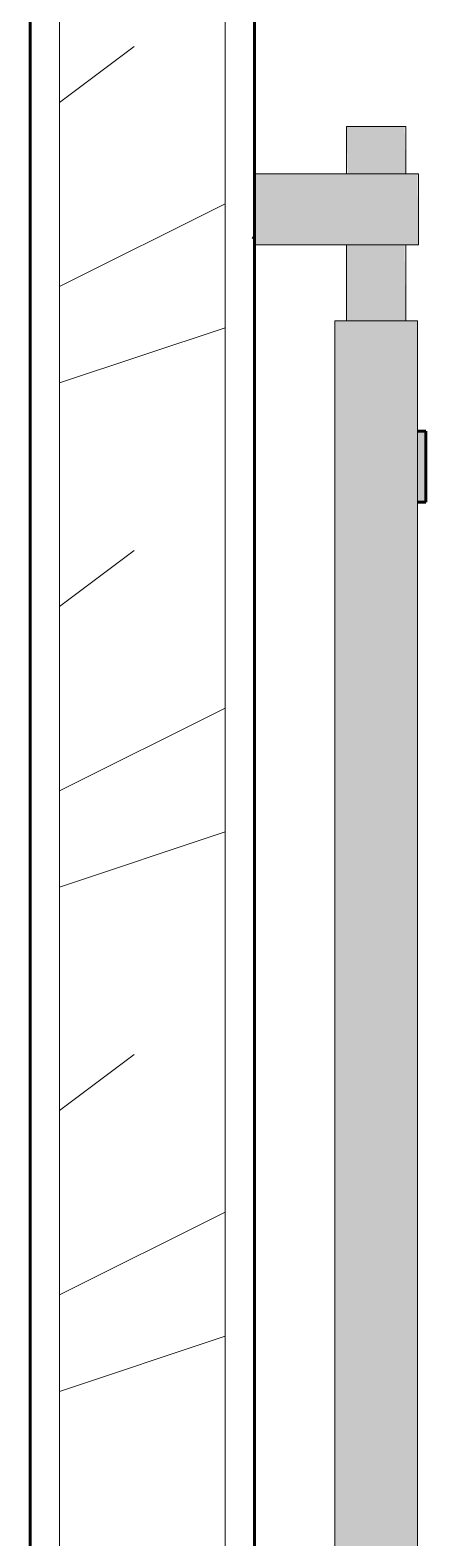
# Model space of a CAD drawing. Header units: inches. Extents: x -4061 to -1937, y 9836 to 11171.
# Drawn here: x -3207.32 to -3198.95, y 10318.07 to 10349.95 of the extents above; entities that cross this region are included whole.
import ezdxf

# ---------------------------------------------------------------- set-up
doc = ezdxf.new("R2010")
doc.units = ezdxf.units.IN
doc.header["$MEASUREMENT"] = 0
for name, color, linetype, lineweight in [('0-1', 7, 'Continuous', 5), ('0-2', 7, 'Continuous', 9), ('A-DOOR-3', 10, 'Continuous', 18), ('A-DOOR-4', 135, 'Continuous', 18), ('A-DOOR-5', 250, 'Continuous', 60), ('A-WALL-2', 250, 'Continuous', 60), ('A-WALL-3', 10, 'Continuous', 18), ('A-WALL-PATT-1', 7, 'Continuous', 9), ('A-WALL-PATT-2', 55, 'Continuous', 9)]:
    doc.layers.add(name, color=color, linetype=linetype, lineweight=lineweight)

# ---------------------------------------------------------------- blocks, each defined once
blk = doc.blocks.new('Interior_barn_door_18732 - Interior_barn_door_18732-1656080-ENLARGED RCP - 1ST FLOOR PLAN - WEST')
at = {"layer": 'A-DOOR-4'}
h = blk.add_hatch(color=256, dxfattribs=at)
h.paths.add_polyline_path([(20, 2.375), (20, 5.846), (18.5, 5.846), (18.5, 2.375), (19.69, 2.375)], flags=0)
h.paths.add_polyline_path([(-57.5, 3.206), (-57.5, 5.846), (-59, 5.823), (-59, 2.375), (-57.5, 2.375), (-57.5, 2.474)], flags=0)
for points in [[(-19.896, 5.823), (-55.896, 5.823), (-55.896, 4.073), (-19.896, 4.073)], [(-52.058, 5.823), (-52.058, 6), (-53.558, 6), (-53.558, 5.823), (-53.062, 5.823)]]:
    blk.add_hatch(color=256, dxfattribs=at).paths.add_polyline_path(points, flags=0)
h = blk.add_hatch(color=256, dxfattribs=at)
h.paths.add_polyline_path([(21, 5.39), (21, 5.573), (20, 5.552), (20, 4.948), (21, 4.948), (21, 5.26)], flags=0)
h.paths.add_polyline_path([(18.5, 5.264), (18.5, 5.573), (-19.896, 5.552), (-19.896, 4.948), (18.5, 4.953), (18.5, 5.26)], flags=0)
h.paths.add_polyline_path([(-55.896, 5.383), (-55.896, 5.573), (-57.5, 5.55), (-57.5, 4.948), (-55.896, 4.948), (-55.896, 5.26)], flags=0)
h.paths.add_polyline_path([(-59, 5.388), (-59, 5.573), (-60, 5.552), (-60, 4.948), (-59, 4.948), (-59, 5.26)], flags=0)
h = blk.add_hatch(color=256, dxfattribs=at)
h.paths.add_polyline_path([(21, 4.323), (21, 4.948), (20, 4.946), (20, 4.323)], flags=0)
h.paths.add_polyline_path([(18.5, 4.506), (18.5, 4.948), (-19.896, 4.948), (-19.896, 4.323), (18.5, 4.346), (18.5, 4.41)], flags=0)
h.paths.add_polyline_path([(-55.896, 4.323), (-55.896, 4.948), (-57.5, 4.948), (-57.5, 4.323)], flags=0)
h.paths.add_polyline_path([(-59, 4.634), (-59, 4.948), (-60, 4.948), (-60, 4.323), (-59, 4.344), (-59, 4.506)], flags=0)
at = {"layer": 'A-DOOR-3'}
for p, q in [((-59, 2.375), (-59, 5.846)), ((-59, 5.846), (-57.5, 5.846)), ((-57.5, 5.846), (-57.5, 2.375)), ((-55.896, 4.073), (-55.896, 5.823)), ((-55.896, 5.823), (-19.896, 5.823)), ((-59, 5.573), (-60, 5.573)), ((-60, 5.573), (-60, 4.948)), ((-55.896, 5.573), (-57.5, 5.573)), ((-60, 4.948), (-60, 4.323)), ((-60, 4.323), (-59, 4.323)), ((-57.5, 4.323), (-55.896, 4.323)), ((-19.896, 4.073), (-55.896, 4.073))]:
    blk.add_line(p, q, dxfattribs=at)
at = {"layer": 'A-DOOR-5'}
for p, q in [((-53.558, 6), (-53.558, 5.823)), ((-52.058, 6), (-53.558, 6)), ((-52.058, 5.823), (-52.058, 6))]:
    blk.add_line(p, q, dxfattribs=at)
blk = doc.blocks.new('CTR - 1st Phase - Unit Layouts_rvt-1-ENLARGED RCP - 1ST FLOOR PLAN - WEST')
at = {"layer": 'A-WALL-PATT-1'}
h = blk.add_hatch(dxfattribs=at)
h.set_pattern_fill('FP_1', color=256, style=0, pattern_type=2)
h.set_pattern_definition([(0, (0, -1152), (20.48, 5.12), [0.845, -14.515, 0.845, -14.515, -81.92]), (0, (0, -1152), (20.48, 5.12), [-30.72, 0.845, -29.875, 0.845, -14.515, -35.84]), (0, (0, -1152), (20.48, 5.12), [-76.8, 0.845, -9.395, 0.845, -24.755]), (120, (7.68, -1149.44), (-14.67405, 15.1762003), [0.845, -14.515, 0.845, -14.515, -81.92]), (120, (7.68, -1149.44), (-14.67405, 15.1762003), [-30.72, 0.845, -29.875, 0.845, -14.515, -35.84]), (120, (7.68, -1149.44), (-14.67405, 15.1762003), [-76.8, 0.845, -9.395, 0.845, -24.755]), (240, (10.24, -1139.2), (-5.80595, -20.2962003), [0.845, -14.515, 0.845, -14.515, -81.92]), (240, (10.24, -1139.2), (-5.80595, -20.2962003), [-30.72, 0.845, -29.875, 0.845, -14.515, -35.84]), (240, (10.24, -1139.2), (-5.80595, -20.2962003), [-76.8, 0.845, -9.395, 0.845, -24.755])])
h.paths.add_polyline_path([(-3202.574, 10266.569), (-3202.574, 10269.914), (-3203.199, 10269.914), (-3203.199, 10266.569)], flags=0)
h.paths.add_polyline_path([(-3203.199, 10305.914), (-3202.574, 10305.914), (-3202.574, 10359.939), (-3203.199, 10359.314), (-3203.199, 10308.09)], flags=0)
h.paths.add_polyline_path([(-3202.574, 10376.789), (-3202.574, 10378.039), (-3203.199, 10378.039), (-3203.188, 10376.789)], flags=0)
at = {"layer": 'A-WALL-PATT-2'}
h = blk.add_hatch(dxfattribs=at)
h.set_pattern_fill('FP_2', color=256, style=0, pattern_type=2)
h.set_pattern_definition([(216.87, (4.265, -1141.338), (31.9871619, 21.32545714), [5.331, -47.981]), (206.565, (10.662, -1144.536), (-10.662476, -10.6620098), [11.921, -11.921]), (198.435, (10.662, -1149.868), (-21.32449365, -10.6625869), [6.744, -26.974])])
h.paths.add_polyline_path([(-3204.633, 10265.944), (-3203.199, 10265.944), (-3203.199, 10269.914), (-3206.699, 10269.914), (-3206.699, 10265.944)], flags=0)
h.paths.add_polyline_path([(-3203.199, 10305.914), (-3203.199, 10378.039), (-3206.699, 10378.039), (-3206.699, 10305.914), (-3204.633, 10305.914)], flags=0)
at = {"layer": 'A-WALL-2'}
for p, q in [((-3202.574, 10378.039), (-3202.574, 10305.914)), ((-3207.324, 10313.664), (-3207.324, 10352.914))]:
    blk.add_line(p, q, dxfattribs=at)
at = {"layer": 'A-WALL-3'}
for p, q in [((-3206.699, 10378.039), (-3206.699, 10313.039)), ((-3203.199, 10378.039), (-3203.199, 10305.914))]:
    blk.add_line(p, q, dxfattribs=at)
at = {"layer": '0-2', "rotation": 269.9999999999903}
blk.add_blockref('Interior_barn_door_18732 - Interior_barn_door_18732-1656080-ENLARGED RCP - 1ST FLOOR PLAN - WEST', (-3204.949, 10287.914), dxfattribs=at)

msp = doc.modelspace()

# ---------------------------------------------------------------- block references
at = {"layer": '0-1'}
msp.add_blockref('CTR - 1st Phase - Unit Layouts_rvt-1-ENLARGED RCP - 1ST FLOOR PLAN - WEST', (0, 0), dxfattribs=at)

doc.saveas('drawing.dxf')
